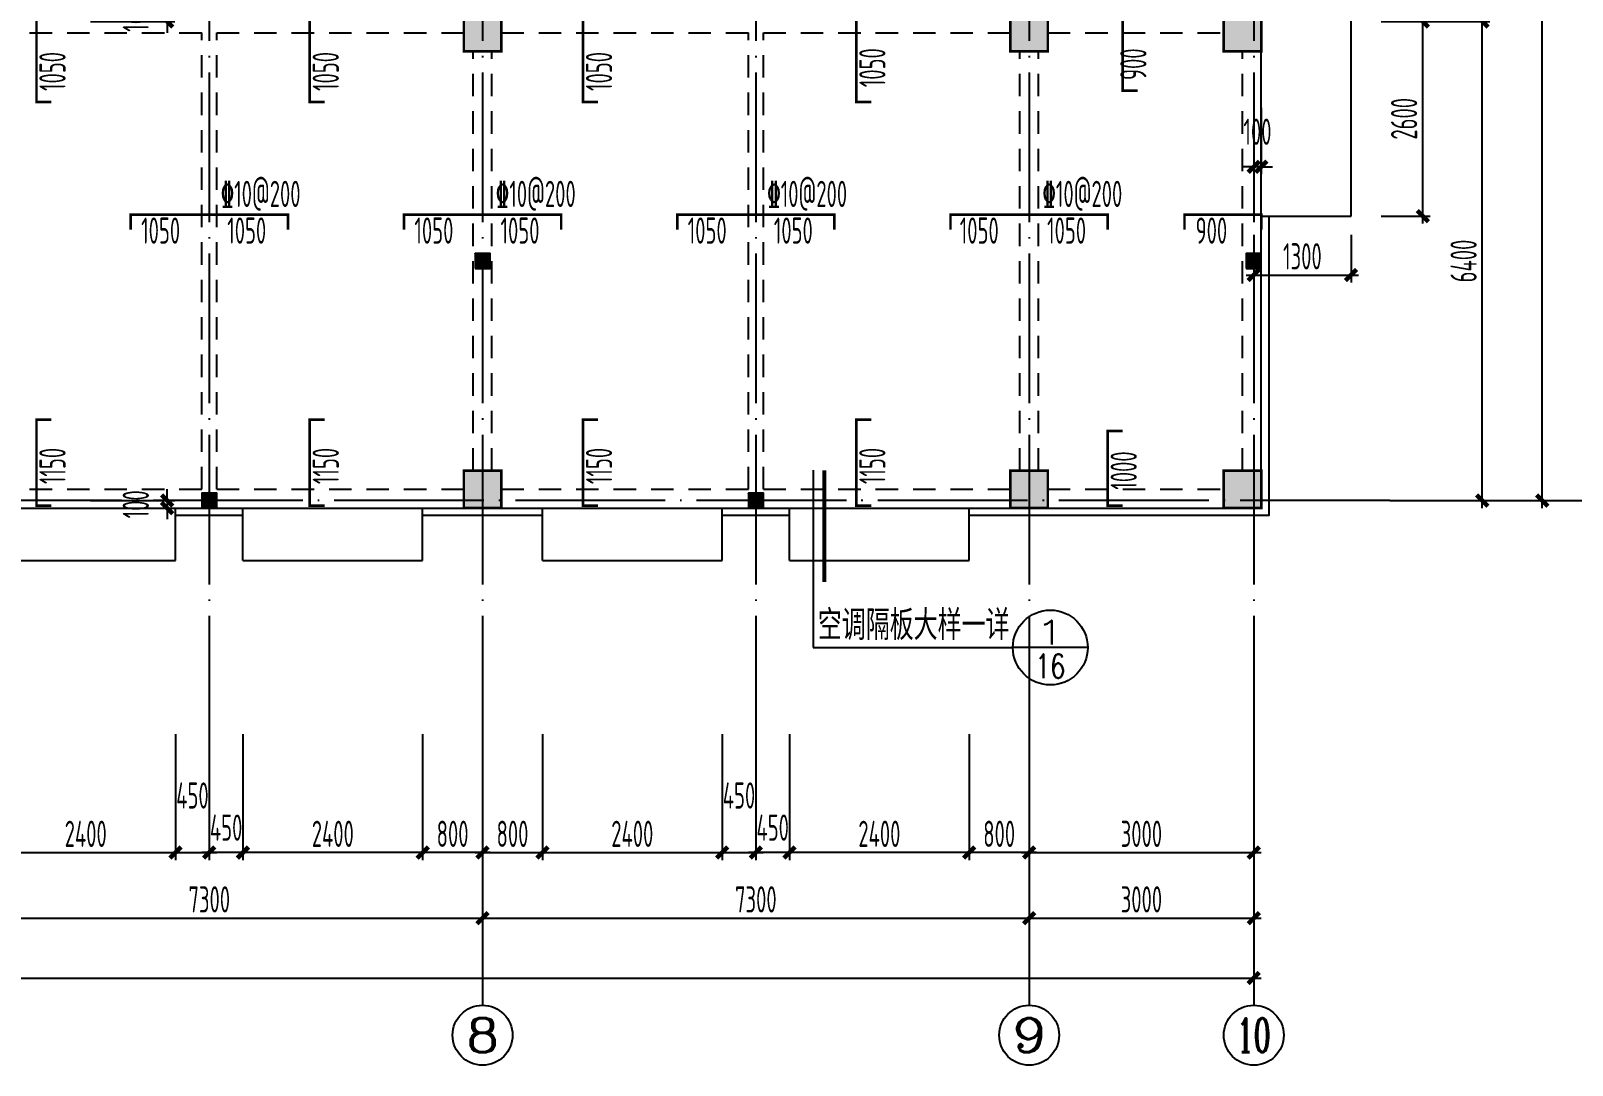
# Model space of a CAD drawing. Extents: x -472319 to -112444, y -516749 to -5704.
# Drawn here: x -259227 to -238641, y -70074 to -56256 of the extents above; entities that cross this region are included whole.
import ezdxf
from ezdxf.enums import TextEntityAlignment as Align

# ---------------------------------------------------------------- set-up
doc = ezdxf.new("R2010")
doc.units = 0
doc.header["$LTSCALE"] = 100
doc.header["$MEASUREMENT"] = 0
for name, pattern in [('3', [5, 3, -2]), ('CENTER', [2, 1.25, -0.25, 0.25, -0.25]), ('DOTE', [2.42, 2, -0.2, 0.02, -0.2])]:
    doc.linetypes.add(name, pattern=pattern)
for name, color, linetype in [('1301', 24, 'Continuous'), ('1305', 1, 'Continuous'), ('1306', 94, 'Continuous'), ('1307', 7, 'Continuous'), ('AXIS', 3, 'Continuous'), ('AXIS_TEXT', 7, 'Continuous'), ('COLUMN', 9, 'Continuous'), ('DIM_IDEN', 3, 'Continuous'), ('DOTE', 1, 'CENTER'), ('PUB_TEXT', 7, 'Continuous'), ('S_BEAM', 4, 'Continuous'), ('S_BEAMDASH', 134, '3'), ('S_CL', 2, 'Continuous'), ('坡道', 7, 'Continuous'), ('第三道尺寸线', 4, 'Continuous')]:
    doc.layers.add(name, color=color, linetype=linetype)
doc.styles.add('_HZTXT', font='txt.shx', dxfattribs={"width": 0.35, "bigfont": 'hztxt.shx'})
doc.styles.add('_TCH_AXIS', font='COMPLEX', dxfattribs={"bigfont": 'GBCBIG'})
doc.styles.add('COMPLEX', font='COMPLEX')
doc.styles.add('HZ', font='tssdeng.shx', dxfattribs={"width": 0.6, "height": 350, "bigfont": 'a.shx'})
doc.styles.get("Standard").update_dxf_attribs({"font": 'tssdeng.shx', "width": 0.6, "bigfont": 'a.shx'})
doc.dimstyles.new('DIMN', dxfattribs={"dimtxt": 350, "dimasz": 150, "dimexe": 100, "dimexo": 100, "dimgap": 75, "dimtad": 1, "dimdec": 0, "dimzin": 0, "dimdsep": 46, "dimtxsty": 'HZ', "dimblk": 'ARCHTICK', "dimcen": 0.09, "dimdle": 100, "dimclrd": 3, "dimclre": 3, "dimclrt": 7, "dimazin": 2, "dimtfac": 1, "dimtdec": 0, "dimtmove": 2, "dimatfit": 3, "dimldrblk": 'ARCHTICK', "dimfxl": 1, "dimtolj": 1, "dimtzin": 0, "dimarcsym": 0})

# ---------------------------------------------------------------- blocks, each defined once
blk = doc.blocks.new('_ArchTick')
at = {"color": 0, "linetype": 'ByBlock', "const_width": 0.4}
blk.add_lwpolyline([(-0.5, -0.5), (0.5, 0.5)], dxfattribs=at)
blk = doc.blocks.new('*D560')
at = {"layer": 'AXIS', "color": 3, "lineweight": -2, "transparency": 16777216}
for p, q in [((-240975, -56131), (-239741, -56131)), ((-239841, -62631), (-239841, -56031)), ((-240975, -62531), (-239741, -62531))]:
    blk.add_line(p, q, dxfattribs=at)
at = {"layer": 'Defpoints', "color": 0, "transparency": 16777216}
for p in [(-241075, -56131), (-239841, -56131), (-241075, -62531)]:
    blk.add_point(p, dxfattribs=at)
at = {"layer": 'AXIS', "color": 3, "lineweight": -2, "transparency": 16777216, "xscale": 150, "yscale": 150, "zscale": 150}
for p, rotation in [((-239841, -56131), 90), ((-239841, -62531), 270)]:
    blk.add_blockref('_ArchTick', p, dxfattribs=dict(at, rotation=rotation))
at = {"layer": 'AXIS', "color": 7, "transparency": 16777216, "insert": (-240091, -59331), "char_height": 350, "attachment_point": 5, "rotation": 90, "style": 'HZ'}
blk.add_mtext('\\A1;6400', dxfattribs=at)
blk = doc.blocks.new('*D563')
at = {"layer": 'AXIS', "color": 3, "lineweight": -2, "transparency": 16777216}
for p, q in [((-240975, -47731), (-238941, -47731)), ((-239041, -62631), (-239041, -47631)), ((-240975, -62531), (-238941, -62531))]:
    blk.add_line(p, q, dxfattribs=at)
at = {"layer": 'Defpoints', "color": 0, "transparency": 16777216}
for p in [(-241075, -47731), (-239041, -47731), (-241075, -62531)]:
    blk.add_point(p, dxfattribs=at)
at = {"layer": 'AXIS', "color": 3, "lineweight": -2, "transparency": 16777216, "xscale": 150, "yscale": 150, "zscale": 150}
for p, rotation in [((-239041, -47731), 90), ((-239041, -62531), 270)]:
    blk.add_blockref('_ArchTick', p, dxfattribs=dict(at, rotation=rotation))
at = {"layer": 'AXIS', "color": 7, "transparency": 16777216, "insert": (-239291, -55131), "char_height": 350, "attachment_point": 5, "rotation": 90, "style": 'HZ'}
blk.add_mtext('\\A1;14800', dxfattribs=at)
blk = doc.blocks.new('*D585')
at = {"layer": 'AXIS', "color": 3, "lineweight": -2, "transparency": 16777216}
for p, q in [((-260494, -66961), (-260494, -68209)), ((-253194, -66961), (-253194, -68209)), ((-260594, -68109), (-253094, -68109))]:
    blk.add_line(p, q, dxfattribs=at)
at = {"layer": 'Defpoints', "color": 0, "transparency": 16777216}
for p in [(-260494, -66861), (-253194, -66861), (-253194, -68109)]:
    blk.add_point(p, dxfattribs=at)
at = {"layer": 'AXIS', "color": 3, "lineweight": -2, "transparency": 16777216, "xscale": 150, "yscale": 150, "zscale": 150, "rotation": 180}
blk.add_blockref('_ArchTick', (-260494, -68109), dxfattribs=at)
at = {"layer": 'AXIS', "color": 3, "lineweight": -2, "transparency": 16777216, "xscale": 150, "yscale": 150, "zscale": 150}
blk.add_blockref('_ArchTick', (-253194, -68109), dxfattribs=at)
at = {"layer": 'AXIS', "color": 7, "transparency": 16777216, "insert": (-256844, -67859), "char_height": 350, "attachment_point": 5, "style": 'HZ'}
blk.add_mtext('\\A1;7300', dxfattribs=at)
blk = doc.blocks.new('*D586')
at = {"layer": 'AXIS', "color": 3, "lineweight": -2, "transparency": 16777216}
for p, q in [((-253194, -66961), (-253194, -68209)), ((-245894, -66961), (-245894, -68209)), ((-253294, -68109), (-245794, -68109))]:
    blk.add_line(p, q, dxfattribs=at)
at = {"layer": 'Defpoints', "color": 0, "transparency": 16777216}
for p in [(-253194, -66861), (-245894, -66861), (-245894, -68109)]:
    blk.add_point(p, dxfattribs=at)
at = {"layer": 'AXIS', "color": 3, "lineweight": -2, "transparency": 16777216, "xscale": 150, "yscale": 150, "zscale": 150, "rotation": 180}
blk.add_blockref('_ArchTick', (-253194, -68109), dxfattribs=at)
at = {"layer": 'AXIS', "color": 3, "lineweight": -2, "transparency": 16777216, "xscale": 150, "yscale": 150, "zscale": 150}
blk.add_blockref('_ArchTick', (-245894, -68109), dxfattribs=at)
at = {"layer": 'AXIS', "color": 7, "transparency": 16777216, "insert": (-249544, -67859), "char_height": 350, "attachment_point": 5, "style": 'HZ'}
blk.add_mtext('\\A1;7300', dxfattribs=at)
blk = doc.blocks.new('*D587')
at = {"layer": 'AXIS', "color": 3, "lineweight": -2, "transparency": 16777216}
for p, q in [((-245894, -66961), (-245894, -68209)), ((-242894, -66961), (-242894, -68209)), ((-245994, -68109), (-242794, -68109))]:
    blk.add_line(p, q, dxfattribs=at)
at = {"layer": 'Defpoints', "color": 0, "transparency": 16777216}
for p in [(-245894, -66861), (-242894, -66861), (-242894, -68109)]:
    blk.add_point(p, dxfattribs=at)
at = {"layer": 'AXIS', "color": 3, "lineweight": -2, "transparency": 16777216, "xscale": 150, "yscale": 150, "zscale": 150, "rotation": 180}
blk.add_blockref('_ArchTick', (-245894, -68109), dxfattribs=at)
at = {"layer": 'AXIS', "color": 3, "lineweight": -2, "transparency": 16777216, "xscale": 150, "yscale": 150, "zscale": 150}
blk.add_blockref('_ArchTick', (-242894, -68109), dxfattribs=at)
at = {"layer": 'AXIS', "color": 7, "transparency": 16777216, "insert": (-244394, -67859), "char_height": 350, "attachment_point": 5, "style": 'HZ'}
blk.add_mtext('\\A1;3000', dxfattribs=at)
blk = doc.blocks.new('*D588')
at = {"layer": 'AXIS', "color": 3, "lineweight": -2, "transparency": 16777216}
for p, q in [((-302694, -66961), (-302694, -69009)), ((-242894, -66961), (-242894, -69009)), ((-302794, -68909), (-242794, -68909))]:
    blk.add_line(p, q, dxfattribs=at)
at = {"layer": 'Defpoints', "color": 0, "transparency": 16777216}
for p in [(-302694, -66861), (-242894, -66861), (-242894, -68909)]:
    blk.add_point(p, dxfattribs=at)
at = {"layer": 'AXIS', "color": 3, "lineweight": -2, "transparency": 16777216, "xscale": 150, "yscale": 150, "zscale": 150, "rotation": 180}
blk.add_blockref('_ArchTick', (-302694, -68909), dxfattribs=at)
at = {"layer": 'AXIS', "color": 3, "lineweight": -2, "transparency": 16777216, "xscale": 150, "yscale": 150, "zscale": 150}
blk.add_blockref('_ArchTick', (-242894, -68909), dxfattribs=at)
at = {"layer": 'AXIS', "color": 7, "transparency": 16777216, "insert": (-272794, -68659), "char_height": 350, "attachment_point": 5, "style": 'HZ'}
blk.add_mtext('\\A1;59800', dxfattribs=at)
blk = doc.blocks.new('_AXISO')
blk.add_circle((0, 0), 0.5)
at = {"layer": 'AXIS_TEXT', "style": 'COMPLEX', "width": 1.041667}
blk.add_attdef('A', text='', height=0.56, dxfattribs=at).set_placement((-0.25, -0.28), (0.25, -0.28), align=Align.FIT)
blk = doc.blocks.new('*D622')
at = {"layer": '1301', "color": 3, "lineweight": -2, "transparency": 16777216}
for p, q in [((-258429, -62531), (-257306, -62531)), ((-257406, -62531), (-257406, -62381)), ((-257406, -62531), (-257406, -62631)), ((-258429, -62631), (-257306, -62631)), ((-257406, -62631), (-257406, -62781))]:
    blk.add_line(p, q, dxfattribs=at)
at = {"layer": 'Defpoints', "color": 0, "transparency": 16777216}
for p in [(-258529, -62531), (-258529, -62631), (-257406, -62631)]:
    blk.add_point(p, dxfattribs=at)
at = {"layer": '1301', "color": 3, "lineweight": -2, "transparency": 16777216, "xscale": 150, "yscale": 150, "zscale": 150}
for p, rotation in [((-257406, -62531), 270), ((-257406, -62631), 90)]:
    blk.add_blockref('_ArchTick', p, dxfattribs=dict(at, rotation=rotation))
at = {"layer": '1301', "color": 7, "transparency": 16777216, "insert": (-257825, -62581), "char_height": 350, "attachment_point": 5, "rotation": 90, "style": 'HZ'}
blk.add_mtext('\\A1;100', dxfattribs=at)
blk = doc.blocks.new('*D627')
at = {"layer": '1301', "color": 3, "lineweight": -2, "transparency": 16777216}
for p, q in [((-257406, -56031), (-257406, -55881)), ((-258429, -56031), (-257306, -56031)), ((-258429, -56131), (-257306, -56131)), ((-257406, -56031), (-257406, -56131)), ((-257406, -56131), (-257406, -56281))]:
    blk.add_line(p, q, dxfattribs=at)
at = {"layer": 'Defpoints', "color": 0, "transparency": 16777216}
for p in [(-258529, -56031), (-258529, -56131), (-257406, -56131)]:
    blk.add_point(p, dxfattribs=at)
at = {"layer": '1301', "color": 3, "lineweight": -2, "transparency": 16777216, "xscale": 150, "yscale": 150, "zscale": 150}
for p, rotation in [((-257406, -56031), 270), ((-257406, -56131), 90)]:
    blk.add_blockref('_ArchTick', p, dxfattribs=dict(at, rotation=rotation))
at = {"layer": '1301', "color": 7, "transparency": 16777216, "insert": (-257825, -56081), "char_height": 350, "attachment_point": 5, "rotation": 90, "style": 'HZ'}
blk.add_mtext('\\A1;100', dxfattribs=at)
blk = doc.blocks.new('*D630')
at = {"layer": '1301', "color": 3, "lineweight": -2, "transparency": 16777216}
for p, q in [((-242894, -57284), (-242894, -58172)), ((-242794, -57284), (-242794, -58172)), ((-242894, -58072), (-243044, -58072)), ((-242794, -58072), (-242894, -58072)), ((-242794, -58072), (-242644, -58072))]:
    blk.add_line(p, q, dxfattribs=at)
at = {"layer": 'Defpoints', "color": 0, "transparency": 16777216}
for p in [(-242894, -57184), (-242794, -57184), (-242894, -58072)]:
    blk.add_point(p, dxfattribs=at)
at = {"layer": '1301', "color": 3, "lineweight": -2, "transparency": 16777216, "xscale": 150, "yscale": 150, "zscale": 150}
blk.add_blockref('_ArchTick', (-242894, -58072), dxfattribs=at)
at = {"layer": '1301', "color": 3, "lineweight": -2, "transparency": 16777216, "xscale": 150, "yscale": 150, "zscale": 150, "rotation": 180}
blk.add_blockref('_ArchTick', (-242794, -58072), dxfattribs=at)
at = {"layer": '1301', "color": 7, "transparency": 16777216, "insert": (-242844, -57604), "char_height": 350, "attachment_point": 5, "style": 'HZ'}
blk.add_mtext('\\A1;100', dxfattribs=at)
blk = doc.blocks.new('*D635')
at = {"layer": '1301', "color": 3, "lineweight": -2, "transparency": 16777216}
for p, q in [((-246694, -65651), (-246694, -67333)), ((-245894, -65651), (-245894, -67333)), ((-245794, -67233), (-246794, -67233))]:
    blk.add_line(p, q, dxfattribs=at)
at = {"layer": 'Defpoints', "color": 0, "transparency": 16777216}
for p in [(-246694, -65551), (-245894, -65551), (-246694, -67233)]:
    blk.add_point(p, dxfattribs=at)
at = {"layer": '1301', "color": 3, "lineweight": -2, "transparency": 16777216, "xscale": 150, "yscale": 150, "zscale": 150, "rotation": 180}
blk.add_blockref('_ArchTick', (-246694, -67233), dxfattribs=at)
at = {"layer": '1301', "color": 3, "lineweight": -2, "transparency": 16777216, "xscale": 150, "yscale": 150, "zscale": 150}
blk.add_blockref('_ArchTick', (-245894, -67233), dxfattribs=at)
at = {"layer": '1301', "color": 7, "transparency": 16777216, "insert": (-246294, -66983), "char_height": 350, "attachment_point": 5, "style": 'HZ'}
blk.add_mtext('\\A1;800', dxfattribs=at)
blk = doc.blocks.new('*D637')
at = {"layer": '1301', "color": 3, "lineweight": -2, "transparency": 16777216}
for p, q in [((-242894, -65651), (-242894, -67333)), ((-245894, -65751), (-245894, -67333)), ((-245994, -67233), (-242794, -67233))]:
    blk.add_line(p, q, dxfattribs=at)
at = {"layer": 'Defpoints', "color": 0, "transparency": 16777216}
for p in [(-245894, -65651), (-242894, -65551), (-242894, -67233)]:
    blk.add_point(p, dxfattribs=at)
at = {"layer": '1301', "color": 3, "lineweight": -2, "transparency": 16777216, "xscale": 150, "yscale": 150, "zscale": 150, "rotation": 180}
blk.add_blockref('_ArchTick', (-245894, -67233), dxfattribs=at)
at = {"layer": '1301', "color": 3, "lineweight": -2, "transparency": 16777216, "xscale": 150, "yscale": 150, "zscale": 150}
blk.add_blockref('_ArchTick', (-242894, -67233), dxfattribs=at)
at = {"layer": '1301', "color": 7, "transparency": 16777216, "insert": (-244394, -66983), "char_height": 350, "attachment_point": 5, "style": 'HZ'}
blk.add_mtext('\\A1;3000', dxfattribs=at)
blk = doc.blocks.new('*D647')
at = {"layer": 'Defpoints', "color": 0, "transparency": 16777216}
for p in [(-242894, -58883), (-241594, -58883), (-241594, -59518)]:
    blk.add_point(p, dxfattribs=at)
at = {"layer": '第三道尺寸线', "color": 3, "lineweight": -2, "transparency": 16777216}
for p, q in [((-242894, -58983), (-242894, -59618)), ((-241594, -58983), (-241594, -59618)), ((-242994, -59518), (-241494, -59518))]:
    blk.add_line(p, q, dxfattribs=at)
at = {"layer": '第三道尺寸线', "color": 3, "lineweight": -2, "transparency": 16777216, "xscale": 150, "yscale": 150, "zscale": 150, "rotation": 180}
blk.add_blockref('_ArchTick', (-242894, -59518), dxfattribs=at)
at = {"layer": '第三道尺寸线', "color": 3, "lineweight": -2, "transparency": 16777216, "xscale": 150, "yscale": 150, "zscale": 150}
blk.add_blockref('_ArchTick', (-241594, -59518), dxfattribs=at)
at = {"layer": '第三道尺寸线', "color": 7, "transparency": 16777216, "insert": (-242244, -59268), "char_height": 350, "attachment_point": 5, "style": 'HZ'}
blk.add_mtext('\\A1;1300', dxfattribs=at)
blk = doc.blocks.new('*D648')
at = {"layer": 'Defpoints', "color": 0, "transparency": 16777216}
for p in [(-241293, -56131), (-240636, -56131), (-241293, -58731)]:
    blk.add_point(p, dxfattribs=at)
at = {"layer": '第三道尺寸线', "color": 3, "lineweight": -2, "transparency": 16777216}
for p, q in [((-241193, -56131), (-240536, -56131)), ((-240636, -58831), (-240636, -56031)), ((-241193, -58731), (-240536, -58731))]:
    blk.add_line(p, q, dxfattribs=at)
at = {"layer": '第三道尺寸线', "color": 3, "lineweight": -2, "transparency": 16777216, "xscale": 150, "yscale": 150, "zscale": 150}
for p, rotation in [((-240636, -56131), 90), ((-240636, -58731), 270)]:
    blk.add_blockref('_ArchTick', p, dxfattribs=dict(at, rotation=rotation))
at = {"layer": '第三道尺寸线', "color": 7, "transparency": 16777216, "insert": (-240886, -57431), "char_height": 350, "attachment_point": 5, "rotation": 90, "style": 'HZ'}
blk.add_mtext('\\A1;2600', dxfattribs=at)
blk = doc.blocks.new('*D695')
at = {"layer": '1301', "color": 3, "lineweight": -2, "transparency": 16777216}
for p, q in [((-249094, -65651), (-249094, -67333)), ((-246694, -65651), (-246694, -67333)), ((-246594, -67233), (-249194, -67233))]:
    blk.add_line(p, q, dxfattribs=at)
at = {"layer": 'Defpoints', "color": 0, "transparency": 16777216}
for p in [(-249094, -65551), (-246694, -65551), (-249094, -67233)]:
    blk.add_point(p, dxfattribs=at)
at = {"layer": '1301', "color": 3, "lineweight": -2, "transparency": 16777216, "xscale": 150, "yscale": 150, "zscale": 150, "rotation": 180}
blk.add_blockref('_ArchTick', (-249094, -67233), dxfattribs=at)
at = {"layer": '1301', "color": 3, "lineweight": -2, "transparency": 16777216, "xscale": 150, "yscale": 150, "zscale": 150}
blk.add_blockref('_ArchTick', (-246694, -67233), dxfattribs=at)
at = {"layer": '1301', "color": 7, "transparency": 16777216, "insert": (-247894, -66983), "char_height": 350, "attachment_point": 5, "style": 'HZ'}
blk.add_mtext('\\A1;2400', dxfattribs=at)
blk = doc.blocks.new('*D696')
at = {"layer": '1301', "color": 3, "lineweight": -2, "transparency": 16777216}
for p, q in [((-249544, -65651), (-249544, -67333)), ((-249094, -65651), (-249094, -67333)), ((-248994, -67233), (-249644, -67233))]:
    blk.add_line(p, q, dxfattribs=at)
at = {"layer": 'Defpoints', "color": 0, "transparency": 16777216}
for p in [(-249544, -65551), (-249094, -65551), (-249544, -67233)]:
    blk.add_point(p, dxfattribs=at)
at = {"layer": '1301', "color": 3, "lineweight": -2, "transparency": 16777216, "xscale": 150, "yscale": 150, "zscale": 150, "rotation": 180}
blk.add_blockref('_ArchTick', (-249544, -67233), dxfattribs=at)
at = {"layer": '1301', "color": 3, "lineweight": -2, "transparency": 16777216, "xscale": 150, "yscale": 150, "zscale": 150}
blk.add_blockref('_ArchTick', (-249094, -67233), dxfattribs=at)
at = {"layer": '1301', "color": 7, "transparency": 16777216, "insert": (-249319, -66900), "char_height": 350, "attachment_point": 5, "style": 'HZ'}
blk.add_mtext('\\A1;450', dxfattribs=at)
blk = doc.blocks.new('*D697')
at = {"layer": '1301', "color": 3, "lineweight": -2, "transparency": 16777216}
for p, q in [((-253194, -65651), (-253194, -67333)), ((-252394, -65651), (-252394, -67333)), ((-253294, -67233), (-252294, -67233))]:
    blk.add_line(p, q, dxfattribs=at)
at = {"layer": 'Defpoints', "color": 0, "transparency": 16777216}
for p in [(-253194, -65551), (-252394, -65551), (-252394, -67233)]:
    blk.add_point(p, dxfattribs=at)
at = {"layer": '1301', "color": 3, "lineweight": -2, "transparency": 16777216, "xscale": 150, "yscale": 150, "zscale": 150, "rotation": 180}
blk.add_blockref('_ArchTick', (-253194, -67233), dxfattribs=at)
at = {"layer": '1301', "color": 3, "lineweight": -2, "transparency": 16777216, "xscale": 150, "yscale": 150, "zscale": 150}
blk.add_blockref('_ArchTick', (-252394, -67233), dxfattribs=at)
at = {"layer": '1301', "color": 7, "transparency": 16777216, "insert": (-252794, -66983), "char_height": 350, "attachment_point": 5, "style": 'HZ'}
blk.add_mtext('\\A1;800', dxfattribs=at)
blk = doc.blocks.new('*D698')
at = {"layer": '1301', "color": 3, "lineweight": -2, "transparency": 16777216}
for p, q in [((-252394, -65651), (-252394, -67333)), ((-249994, -65651), (-249994, -67333)), ((-252494, -67233), (-249894, -67233))]:
    blk.add_line(p, q, dxfattribs=at)
at = {"layer": 'Defpoints', "color": 0, "transparency": 16777216}
for p in [(-252394, -65551), (-249994, -65551), (-249994, -67233)]:
    blk.add_point(p, dxfattribs=at)
at = {"layer": '1301', "color": 3, "lineweight": -2, "transparency": 16777216, "xscale": 150, "yscale": 150, "zscale": 150, "rotation": 180}
blk.add_blockref('_ArchTick', (-252394, -67233), dxfattribs=at)
at = {"layer": '1301', "color": 3, "lineweight": -2, "transparency": 16777216, "xscale": 150, "yscale": 150, "zscale": 150}
blk.add_blockref('_ArchTick', (-249994, -67233), dxfattribs=at)
at = {"layer": '1301', "color": 7, "transparency": 16777216, "insert": (-251194, -66983), "char_height": 350, "attachment_point": 5, "style": 'HZ'}
blk.add_mtext('\\A1;2400', dxfattribs=at)
blk = doc.blocks.new('*D699')
at = {"layer": '1301', "color": 3, "lineweight": -2, "transparency": 16777216}
for p, q in [((-249994, -65651), (-249994, -67333)), ((-249544, -65651), (-249544, -67333)), ((-250094, -67233), (-249444, -67233))]:
    blk.add_line(p, q, dxfattribs=at)
at = {"layer": 'Defpoints', "color": 0, "transparency": 16777216}
for p in [(-249994, -65551), (-249544, -65551), (-249544, -67233)]:
    blk.add_point(p, dxfattribs=at)
at = {"layer": '1301', "color": 3, "lineweight": -2, "transparency": 16777216, "xscale": 150, "yscale": 150, "zscale": 150, "rotation": 180}
blk.add_blockref('_ArchTick', (-249994, -67233), dxfattribs=at)
at = {"layer": '1301', "color": 3, "lineweight": -2, "transparency": 16777216, "xscale": 150, "yscale": 150, "zscale": 150}
blk.add_blockref('_ArchTick', (-249544, -67233), dxfattribs=at)
at = {"layer": '1301', "color": 7, "transparency": 16777216, "insert": (-249769, -66471), "char_height": 350, "attachment_point": 5, "style": 'HZ'}
blk.add_mtext('\\A1;450', dxfattribs=at)
blk = doc.blocks.new('*D700')
at = {"layer": '1301', "color": 3, "lineweight": -2, "transparency": 16777216}
for p, q in [((-253994, -65651), (-253994, -67333)), ((-253194, -65651), (-253194, -67333)), ((-253094, -67233), (-254094, -67233))]:
    blk.add_line(p, q, dxfattribs=at)
at = {"layer": 'Defpoints', "color": 0, "transparency": 16777216}
for p in [(-253994, -65551), (-253194, -65551), (-253994, -67233)]:
    blk.add_point(p, dxfattribs=at)
at = {"layer": '1301', "color": 3, "lineweight": -2, "transparency": 16777216, "xscale": 150, "yscale": 150, "zscale": 150, "rotation": 180}
blk.add_blockref('_ArchTick', (-253994, -67233), dxfattribs=at)
at = {"layer": '1301', "color": 3, "lineweight": -2, "transparency": 16777216, "xscale": 150, "yscale": 150, "zscale": 150}
blk.add_blockref('_ArchTick', (-253194, -67233), dxfattribs=at)
at = {"layer": '1301', "color": 7, "transparency": 16777216, "insert": (-253594, -66983), "char_height": 350, "attachment_point": 5, "style": 'HZ'}
blk.add_mtext('\\A1;800', dxfattribs=at)
blk = doc.blocks.new('*D701')
at = {"layer": '1301', "color": 3, "lineweight": -2, "transparency": 16777216}
for p, q in [((-256394, -65651), (-256394, -67333)), ((-253994, -65651), (-253994, -67333)), ((-253894, -67233), (-256494, -67233))]:
    blk.add_line(p, q, dxfattribs=at)
at = {"layer": 'Defpoints', "color": 0, "transparency": 16777216}
for p in [(-256394, -65551), (-253994, -65551), (-256394, -67233)]:
    blk.add_point(p, dxfattribs=at)
at = {"layer": '1301', "color": 3, "lineweight": -2, "transparency": 16777216, "xscale": 150, "yscale": 150, "zscale": 150, "rotation": 180}
blk.add_blockref('_ArchTick', (-256394, -67233), dxfattribs=at)
at = {"layer": '1301', "color": 3, "lineweight": -2, "transparency": 16777216, "xscale": 150, "yscale": 150, "zscale": 150}
blk.add_blockref('_ArchTick', (-253994, -67233), dxfattribs=at)
at = {"layer": '1301', "color": 7, "transparency": 16777216, "insert": (-255194, -66983), "char_height": 350, "attachment_point": 5, "style": 'HZ'}
blk.add_mtext('\\A1;2400', dxfattribs=at)
blk = doc.blocks.new('*D702')
at = {"layer": '1301', "color": 3, "lineweight": -2, "transparency": 16777216}
for p, q in [((-256844, -65651), (-256844, -67333)), ((-256394, -65651), (-256394, -67333)), ((-256294, -67233), (-256944, -67233))]:
    blk.add_line(p, q, dxfattribs=at)
at = {"layer": 'Defpoints', "color": 0, "transparency": 16777216}
for p in [(-256844, -65551), (-256394, -65551), (-256844, -67233)]:
    blk.add_point(p, dxfattribs=at)
at = {"layer": '1301', "color": 3, "lineweight": -2, "transparency": 16777216, "xscale": 150, "yscale": 150, "zscale": 150, "rotation": 180}
blk.add_blockref('_ArchTick', (-256844, -67233), dxfattribs=at)
at = {"layer": '1301', "color": 3, "lineweight": -2, "transparency": 16777216, "xscale": 150, "yscale": 150, "zscale": 150}
blk.add_blockref('_ArchTick', (-256394, -67233), dxfattribs=at)
at = {"layer": '1301', "color": 7, "transparency": 16777216, "insert": (-256619, -66900), "char_height": 350, "attachment_point": 5, "style": 'HZ'}
blk.add_mtext('\\A1;450', dxfattribs=at)
blk = doc.blocks.new('*D704')
at = {"layer": '1301', "color": 3, "lineweight": -2, "transparency": 16777216}
for p, q in [((-259694, -65651), (-259694, -67333)), ((-257294, -65651), (-257294, -67333)), ((-259794, -67233), (-257194, -67233))]:
    blk.add_line(p, q, dxfattribs=at)
at = {"layer": 'Defpoints', "color": 0, "transparency": 16777216}
for p in [(-259694, -65551), (-257294, -65551), (-257294, -67233)]:
    blk.add_point(p, dxfattribs=at)
at = {"layer": '1301', "color": 3, "lineweight": -2, "transparency": 16777216, "xscale": 150, "yscale": 150, "zscale": 150, "rotation": 180}
blk.add_blockref('_ArchTick', (-259694, -67233), dxfattribs=at)
at = {"layer": '1301', "color": 3, "lineweight": -2, "transparency": 16777216, "xscale": 150, "yscale": 150, "zscale": 150}
blk.add_blockref('_ArchTick', (-257294, -67233), dxfattribs=at)
at = {"layer": '1301', "color": 7, "transparency": 16777216, "insert": (-258494, -66983), "char_height": 350, "attachment_point": 5, "style": 'HZ'}
blk.add_mtext('\\A1;2400', dxfattribs=at)
blk = doc.blocks.new('*D705')
at = {"layer": '1301', "color": 3, "lineweight": -2, "transparency": 16777216}
for p, q in [((-257294, -65651), (-257294, -67333)), ((-256844, -65651), (-256844, -67333)), ((-257394, -67233), (-256744, -67233))]:
    blk.add_line(p, q, dxfattribs=at)
at = {"layer": 'Defpoints', "color": 0, "transparency": 16777216}
for p in [(-257294, -65551), (-256844, -65551), (-256844, -67233)]:
    blk.add_point(p, dxfattribs=at)
at = {"layer": '1301', "color": 3, "lineweight": -2, "transparency": 16777216, "xscale": 150, "yscale": 150, "zscale": 150, "rotation": 180}
blk.add_blockref('_ArchTick', (-257294, -67233), dxfattribs=at)
at = {"layer": '1301', "color": 3, "lineweight": -2, "transparency": 16777216, "xscale": 150, "yscale": 150, "zscale": 150}
blk.add_blockref('_ArchTick', (-256844, -67233), dxfattribs=at)
at = {"layer": '1301', "color": 7, "transparency": 16777216, "insert": (-257069, -66471), "char_height": 350, "attachment_point": 5, "style": 'HZ'}
blk.add_mtext('\\A1;450', dxfattribs=at)

msp = doc.modelspace()

# ---------------------------------------------------------------- hatches: boundary and pattern name
at = {"layer": 'COLUMN'}
h = msp.add_hatch(dxfattribs=at)
h.set_pattern_fill('ANSI31', color=0)
h.set_pattern_definition([(45, (-304331.32863, 126307.1076), (-0.08838834765, 0.08838834765), [])])
h.paths.add_polyline_path([(-253293.829, -59430.892), (-253093.829, -59430.892), (-253093.829, -59230.892), (-253293.829, -59230.892)])
h = msp.add_hatch(dxfattribs=at)
h.set_pattern_fill('ANSI31', color=0)
h.set_pattern_definition([(45, (-294031.32863, 126307.1076), (-0.08838834765, 0.08838834765), [])])
h.paths.add_polyline_path([(-242993.829, -59430.892), (-242793.829, -59430.892), (-242793.829, -59230.892), (-242993.829, -59230.892)])
h = msp.add_hatch(dxfattribs=at)
h.set_pattern_fill('ANSI31', color=0)
h.set_pattern_definition([(45, (-307981.32668, 123107.10858), (-0.08838834765, 0.08838834765), [])])
h.paths.add_polyline_path([(-256943.827, -62630.891), (-256743.827, -62630.891), (-256743.827, -62430.891), (-256943.827, -62430.891)])
h = msp.add_hatch(dxfattribs=at)
h.set_pattern_fill('ANSI31', color=0)
h.set_pattern_definition([(45, (-300681.32668, 123107.10858), (-0.08838834765, 0.08838834765), [])])
h.paths.add_polyline_path([(-249643.827, -62630.891), (-249443.827, -62630.891), (-249443.827, -62430.891), (-249643.827, -62430.891)])
at = {"layer": 'S_CL'}
h = msp.add_hatch(dxfattribs=at)
h.set_pattern_fill('ANSI31', color=256)
h.set_pattern_definition([(45, (110874.16938, 392414.60853), (-0.088388347648, 0.088388347648), [])])
h.paths.add_polyline_path([(-242793.829, -48130.89), (-242793.829, -47630.89), (-243293.829, -47630.89), (-243293.829, -48130.89)])
h.paths.add_polyline_path([(-242793.829, -54230.891), (-242793.829, -53730.891), (-243293.829, -53730.891), (-243293.829, -54230.891)])
h.paths.add_polyline_path([(-242793.829, -56530.891), (-242793.829, -56030.891), (-243293.829, -56030.891), (-243293.829, -56530.891)])
h.paths.add_polyline_path([(-242793.829, -62630.891), (-242793.829, -62130.891), (-243293.829, -62130.891), (-243293.829, -62630.891)])
h.paths.add_polyline_path([(-245643.829, -48130.89), (-245643.829, -47630.89), (-246143.829, -47630.89), (-246143.829, -48130.89)])
h.paths.add_polyline_path([(-245643.829, -54230.891), (-245643.829, -53730.891), (-246143.829, -53730.891), (-246143.829, -54230.891)])
h.paths.add_polyline_path([(-245643.829, -56530.891), (-245643.829, -56030.891), (-246143.829, -56030.891), (-246143.829, -56530.891)])
h.paths.add_polyline_path([(-245643.829, -62630.891), (-245643.829, -62130.891), (-246143.829, -62130.891), (-246143.829, -62630.891)])
h.paths.add_polyline_path([(-252943.829, -48130.89), (-252943.829, -47630.89), (-253443.829, -47630.89), (-253443.829, -48130.89)])
h.paths.add_polyline_path([(-252943.829, -54230.891), (-252943.829, -53730.891), (-253443.829, -53730.891), (-253443.829, -54230.891)])
h.paths.add_polyline_path([(-252943.829, -56530.891), (-252943.829, -56030.891), (-253443.829, -56030.891), (-253443.829, -56530.891)])
h.paths.add_polyline_path([(-252943.829, -62630.891), (-252943.829, -62130.891), (-253443.829, -62130.891), (-253443.829, -62630.891)])
h.paths.add_polyline_path([(-260243.829, -48130.89), (-260243.829, -47630.89), (-260743.829, -47630.89), (-260743.829, -48130.89)])
h.paths.add_polyline_path([(-260243.829, -54230.891), (-260243.829, -53730.891), (-260743.829, -53730.891), (-260743.829, -54230.891)])
h.paths.add_polyline_path([(-260243.829, -56530.891), (-260243.829, -56030.891), (-260743.829, -56030.891), (-260743.829, -56530.891)])
h.paths.add_polyline_path([(-260243.829, -62630.891), (-260243.829, -62130.891), (-260743.829, -62130.891), (-260743.829, -62630.891)])
h.paths.add_polyline_path([(-267543.829, -48130.89), (-267543.829, -47630.89), (-268043.829, -47630.89), (-268043.829, -48130.89)])
h.paths.add_polyline_path([(-267543.829, -54230.891), (-267543.829, -53730.891), (-268043.829, -53730.891), (-268043.829, -54230.891)])
h.paths.add_polyline_path([(-267543.829, -56530.891), (-267543.829, -56030.891), (-268043.829, -56030.891), (-268043.829, -56530.891)])
h.paths.add_polyline_path([(-267543.829, -62630.891), (-267543.829, -62030.891), (-268043.829, -62030.891), (-268043.829, -62630.891)])
h.paths.add_polyline_path([(-270543.829, -48130.89), (-270543.829, -47630.89), (-271043.829, -47630.89), (-271043.829, -48130.89)])
h.paths.add_polyline_path([(-270543.829, -54230.891), (-270543.829, -53730.891), (-271043.829, -53730.891), (-271043.829, -54230.891)])
h.paths.add_polyline_path([(-277543.831, -48230.89), (-277543.831, -47630.89), (-278043.831, -47630.89), (-278043.831, -48230.89)])
h.paths.add_polyline_path([(-277543.831, -54230.891), (-277543.831, -53730.891), (-278043.831, -53730.891), (-278043.831, -54230.891)])
h.paths.add_polyline_path([(-277543.831, -56530.891), (-277543.831, -56030.891), (-278043.831, -56030.891), (-278043.831, -56530.891)])
h.paths.add_polyline_path([(-277543.831, -62630.891), (-277543.831, -62030.891), (-278043.831, -62030.891), (-278043.831, -62630.891)])
h.paths.add_polyline_path([(-284843.831, -48130.89), (-284843.831, -47630.89), (-285343.831, -47630.89), (-285343.831, -48130.89)])
h.paths.add_polyline_path([(-284843.831, -54230.891), (-284843.831, -53730.891), (-285343.831, -53730.891), (-285343.831, -54230.891)])
h.paths.add_polyline_path([(-284843.831, -56530.891), (-284843.831, -56030.891), (-285343.831, -56030.891), (-285343.831, -56530.891)])
h.paths.add_polyline_path([(-284843.831, -62630.891), (-284843.831, -62130.891), (-285343.831, -62130.891), (-285343.831, -62630.891)])
h.paths.add_polyline_path([(-292143.831, -48130.89), (-292143.831, -47630.89), (-292643.831, -47630.89), (-292643.831, -48130.89)])
h.paths.add_polyline_path([(-292143.831, -54230.891), (-292143.831, -53730.891), (-292643.831, -53730.891), (-292643.831, -54230.891)])
h.paths.add_polyline_path([(-292143.831, -56530.891), (-292143.831, -56030.891), (-292643.831, -56030.891), (-292643.831, -56530.891)])
h.paths.add_polyline_path([(-292143.831, -62630.891), (-292143.831, -62130.891), (-292643.831, -62130.891), (-292643.831, -62630.891)])
h.paths.add_polyline_path([(-299443.831, -48130.89), (-299443.831, -47630.89), (-299943.831, -47630.89), (-299943.831, -48130.89)])
h.paths.add_polyline_path([(-299443.831, -54230.891), (-299443.831, -53730.891), (-299943.831, -53730.891), (-299943.831, -54230.891)])
h.paths.add_polyline_path([(-299443.831, -56530.891), (-299443.831, -56030.891), (-299943.831, -56030.891), (-299943.831, -56530.891)])
h.paths.add_polyline_path([(-299443.831, -62630.891), (-299443.831, -62130.891), (-299943.831, -62130.891), (-299943.831, -62630.891)])
h.paths.add_polyline_path([(-302293.831, -48130.89), (-302293.831, -47630.89), (-302793.831, -47630.89), (-302793.831, -48130.89)])
h.paths.add_polyline_path([(-302293.831, -54230.891), (-302293.831, -53730.891), (-302793.831, -53730.891), (-302793.831, -54230.891)])
h.paths.add_polyline_path([(-302293.831, -56530.891), (-302293.831, -56030.891), (-302793.831, -56030.891), (-302793.831, -56530.891)])
h.paths.add_polyline_path([(-302293.831, -62630.891), (-302293.831, -62130.891), (-302793.831, -62130.891), (-302793.831, -62630.891)])

# ---------------------------------------------------------------- linework, layer by layer
for p, q in [((-241593.829, -58730.891), (-241593.829, -53630.891)), ((-242793.829, -58730.891), (-241593.829, -58730.891)), ((-256393.829, -63330.89), (-256393.829, -62630.89)), ((-252393.829, -63330.89), (-252393.829, -62630.89)), ((-249093.829, -63330.89), (-249093.829, -62630.89)), ((-259693.829, -63330.89), (-257293.829, -63330.89)), ((-256393.829, -63330.89), (-253993.829, -63330.89)), ((-252393.829, -63330.89), (-249993.829, -63330.89)), ((-249093.829, -63330.89), (-246693.829, -63330.89))]:
    msp.add_line(p, q)
for points in [[(-242693.829, -58730.89), (-242693.829, -62730.89), (-246693.829, -62730.89)], [(-256393.829, -62730.89), (-257293.829, -62730.89)], [(-252393.829, -62730.89), (-253993.829, -62730.89)], [(-249093.829, -62730.89), (-249993.829, -62730.89)]]:
    msp.add_lwpolyline(points)
at = {"layer": '1305', "const_width": 35}
for points in [[(-244444.829, -57055.891), (-244644.829, -57055.891), (-244644.829, -52120.89), (-244444.829, -52120.89)], [(-258951.333, -57205.891), (-259151.333, -57205.891), (-259151.333, -53055.891), (-258951.333, -53055.891)], [(-255301.333, -57205.891), (-255501.333, -57205.891), (-255501.333, -53055.891), (-255301.333, -53055.891)], [(-251651.333, -57205.891), (-251851.333, -57205.891), (-251851.333, -53055.891), (-251651.333, -53055.891)], [(-248001.333, -57205.891), (-248201.333, -57205.891), (-248201.333, -53055.891), (-248001.333, -53055.891)], [(-257893.833, -58910.892), (-257893.833, -58710.892), (-255793.833, -58710.892), (-255793.833, -58910.892)], [(-254243.829, -58910.892), (-254243.829, -58710.892), (-252143.829, -58710.892), (-252143.829, -58910.893)], [(-250593.829, -58910.892), (-250593.829, -58710.892), (-248493.829, -58710.892), (-248493.829, -58910.893)], [(-246943.829, -58910.892), (-246943.829, -58710.892), (-244843.829, -58710.893), (-244843.829, -58910.893)], [(-243818.829, -58910.892), (-243818.829, -58710.892), (-242793.829, -58710.893), (-242793.829, -58910.893)], [(-258951.329, -62600.892), (-259151.329, -62600.892), (-259151.329, -61450.892), (-258951.329, -61450.892)], [(-255301.333, -62600.892), (-255501.333, -62600.892), (-255501.333, -61450.892), (-255301.333, -61450.892)], [(-251651.333, -62600.892), (-251851.333, -62600.892), (-251851.333, -61450.892), (-251651.333, -61450.892)], [(-248001.333, -62600.892), (-248201.333, -62600.892), (-248201.333, -61450.892), (-248001.333, -61450.892)], [(-244643.829, -62600.891), (-244843.829, -62600.891), (-244843.829, -61600.891), (-244643.829, -61600.891)]]:
    msp.add_lwpolyline(points, dxfattribs=at)
at = {"layer": 'AXIS'}
for p, q in [((-241075.018, -62530.89), (-238341.018, -62530.89)), ((-253193.829, -66861.282), (-253193.829, -69273.578)), ((-245893.829, -66861.282), (-245893.829, -69273.578)), ((-242893.829, -66861.282), (-242893.829, -69273.578))]:
    msp.add_line(p, q, dxfattribs=at)
at = {"layer": 'COLUMN', "color": 0}
for points in [[(-253293.829, -59430.892), (-253093.829, -59430.892), (-253093.829, -59230.892), (-253293.829, -59230.892)], [(-242993.829, -59430.892), (-242793.829, -59430.892), (-242793.829, -59230.892), (-242993.829, -59230.892)], [(-256943.827, -62630.891), (-256743.827, -62630.891), (-256743.827, -62430.891), (-256943.827, -62430.891)], [(-249643.827, -62630.891), (-249443.827, -62630.891), (-249443.827, -62430.891), (-249643.827, -62430.891)]]:
    msp.add_lwpolyline(points, close=True, dxfattribs=at)
at = {"layer": 'DIM_IDEN'}
for p, q in [((-248779.322, -62125.345), (-248779.322, -64494.237)), ((-248779.322, -64494.237), (-246111.543, -64494.237)), ((-245111.543, -64494.237), (-246111.543, -64494.237))]:
    msp.add_line(p, q, dxfattribs=at)
at = {"layer": 'DIM_IDEN', "const_width": 50}
msp.add_lwpolyline([(-248629.322, -62125.345), (-248629.322, -63619.19)], dxfattribs=at)
at = {"layer": 'DIM_IDEN'}
msp.add_circle((-245611.543, -64494.237), 500, dxfattribs=at)
at = {"layer": 'DOTE', "linetype": 'DOTE', "ltscale": 10}
for p, q in [((-256843.829, -44711.242), (-256843.829, -66861.282)), ((-253193.829, -44711.242), (-253193.829, -66861.282)), ((-249543.829, -44711.242), (-249543.829, -66861.282)), ((-245893.829, -44711.242), (-245893.829, -66861.282)), ((-242893.829, -44711.242), (-242893.829, -66861.282)), ((-241075.018, -62530.89), (-304367.647, -62530.89))]:
    msp.add_line(p, q, dxfattribs=at)
at = {"layer": 'S_BEAM'}
for p, q in [((-242793.829, -62130.891), (-242793.829, -56530.891)), ((-260243.829, -62630.891), (-256843.829, -62630.891)), ((-256843.829, -62630.891), (-253443.829, -62630.891)), ((-252943.829, -62630.891), (-249543.829, -62630.891)), ((-249543.829, -62630.891), (-246143.829, -62630.891)), ((-245643.829, -62630.891), (-243293.829, -62630.891))]:
    msp.add_line(p, q, dxfattribs=at)
at = {"layer": 'S_BEAMDASH'}
for p, q in [((-260243.829, -56280.891), (-256943.829, -56280.891)), ((-256943.829, -62380.891), (-256943.829, -56280.891)), ((-256743.829, -62380.891), (-256743.829, -56280.891)), ((-256743.829, -56280.891), (-253443.829, -56280.891)), ((-252943.829, -56280.891), (-249643.829, -56280.891)), ((-249643.829, -62380.891), (-249643.829, -56280.891)), ((-249443.829, -62380.891), (-249443.829, -56280.891)), ((-249443.829, -56280.891), (-246143.829, -56280.891)), ((-245643.829, -56280.891), (-243293.829, -56280.891)), ((-253318.829, -62130.891), (-253318.829, -56530.891)), ((-253068.829, -62130.891), (-253068.829, -56530.891)), ((-246018.829, -62130.891), (-246018.829, -56530.891)), ((-245768.829, -62130.891), (-245768.829, -56530.891)), ((-243043.829, -62130.891), (-243043.829, -56530.891)), ((-260243.829, -62380.891), (-256943.829, -62380.891)), ((-256743.829, -62380.891), (-253443.829, -62380.891)), ((-252943.829, -62380.891), (-249643.829, -62380.891)), ((-249443.829, -62380.891), (-246143.829, -62380.891)), ((-245643.829, -62380.891), (-243293.829, -62380.891))]:
    msp.add_line(p, q, dxfattribs=at)
at = {"layer": 'S_CL', "const_width": 35}
for points in [[(-252943.829, -56530.891), (-252943.829, -56030.891), (-253443.829, -56030.891), (-253443.829, -56530.891)], [(-245643.829, -56530.891), (-245643.829, -56030.891), (-246143.829, -56030.891), (-246143.829, -56530.891)], [(-242793.829, -56530.891), (-242793.829, -56030.891), (-243293.829, -56030.891), (-243293.829, -56530.891)], [(-252943.829, -62630.891), (-252943.829, -62130.891), (-253443.829, -62130.891), (-253443.829, -62630.891)], [(-245643.829, -62630.891), (-245643.829, -62130.891), (-246143.829, -62130.891), (-246143.829, -62630.891)], [(-242793.829, -62630.891), (-242793.829, -62130.891), (-243293.829, -62130.891), (-243293.829, -62630.891)]]:
    msp.add_lwpolyline(points, close=True, dxfattribs=at)
at = {"layer": '坡道'}
for p, q in [((-257293.829, -63330.89), (-257293.829, -62630.89)), ((-253993.829, -63330.89), (-253993.829, -62630.89)), ((-249993.829, -63330.89), (-249993.829, -62630.89)), ((-246693.829, -63330.89), (-246693.829, -62630.89))]:
    msp.add_line(p, q, dxfattribs=at)

# ---------------------------------------------------------------- block references
at = {"layer": 'AXIS'}
ref = msp.add_blockref('_AXISO', (-253193.829, -69673.578), dxfattribs=dict(at, xscale=800, yscale=800, zscale=800))
ref.add_attrib('A', '8', dxfattribs={"layer": 'AXIS_TEXT', "height": 452.548, "style": '_TCH_AXIS', "width": 1.5}).set_placement((-253420.103, -69899.852), (-252967.554, -69899.852), align=Align.FIT)
ref = msp.add_blockref('_AXISO', (-245893.829, -69673.578), dxfattribs=dict(at, xscale=800, yscale=800, zscale=800))
ref.add_attrib('A', '9', dxfattribs={"layer": 'AXIS_TEXT', "height": 452.548, "style": '_TCH_AXIS', "width": 1.5}).set_placement((-246120.103, -69899.852), (-245667.554, -69899.852), align=Align.FIT)
ref = msp.add_blockref('_AXISO', (-242893.829, -69673.578), dxfattribs=dict(at, xscale=800, yscale=800, zscale=800))
ref.add_attrib('A', '10', dxfattribs={"layer": 'AXIS_TEXT', "height": 452.5483, "style": '_TCH_AXIS', "width": 0.724138}).set_placement((-243120.103, -69899.852), (-242667.554, -69899.852), align=Align.FIT)

# ---------------------------------------------------------------- texts
at = {"layer": '1306', "width": 0.6}
for s, p in [('1050', (-258762.934, -57059.391)), ('1050', (-255112.934, -57059.391)), ('1050', (-251462.934, -57059.391)), ('1050', (-247812.934, -57008.891)), ('900', (-244326.43, -56912.891)), ('1150', (-258762.93, -62310.892)), ('1150', (-255112.934, -62310.892)), ('1150', (-251462.934, -62310.892)), ('1150', (-247812.934, -62310.892)), ('1000', (-244455.43, -62385.891))]:
    msp.add_text(s, height=350, rotation=90, dxfattribs=at).set_placement(p)
for s, p in [('1050', (-257753.829, -59099.293)), ('1050', (-256603.833, -59099.292)), ('1050', (-254103.829, -59099.293)), ('1050', (-252953.829, -59099.292)), ('1050', (-250453.829, -59099.293)), ('1050', (-249303.829, -59099.292)), ('1050', (-246820.329, -59099.292)), ('1050', (-245653.829, -59099.292)), ('900', (-243670.329, -59099.292))]:
    msp.add_text(s, height=350, dxfattribs=at).set_placement(p)
at = {"layer": '1307', "color": 4, "width": 0.6}
for p in [(-256691.333, -58609.293), (-253016.329, -58609.293), (-249391.329, -58609.293), (-245716.329, -58609.293)]:
    msp.add_text('%%13210@200', height=350, dxfattribs=at).set_placement(p)
at = {"layer": 'PUB_TEXT', "style": '_HZTXT', "width": 0.8}
msp.add_text('空调隔板大样一详', height=400, dxfattribs=at).set_placement((-248716.11, -64394.237))
at = {"layer": 'PUB_TEXT', "style": '_HZTXT'}
for s, height, width, p, p2 in [('1', 321.994, 5.25, (-245812.789, -64453.988), (-245410.297, -64453.988)), ('16', 321.9938, 0.905172, (-245812.789, -64904.638), (-245410.297, -64904.638))]:
    msp.add_text(s, height=height, dxfattribs=dict(at, width=width)).set_placement(p, p2, align=Align.FIT)

# ---------------------------------------------------------------- dimensions: what is measured, and where the dimension line sits
at = {"layer": '1301', "color": 7}
for base, p1, p2, angle, picture, middle in [((-257405.5, -56130.888), (-258528.5, -56030.889), (-258528.5, -56130.888), 90, '*D627', (-257824.5, -56080.889)), ((-257405.5, -62630.889), (-258528.5, -62530.89), (-258528.5, -62630.889), 90, '*D622', (-257824.5, -62580.89)), ((-256843.829, -67232.781), (-257293.829, -65550.539), (-256843.829, -65550.539), 180, '*D705', (-257068.829, -66471)), ((-249543.829, -67232.781), (-249993.829, -65550.539), (-249543.829, -65550.539), 180, '*D699', (-249768.829, -66471))]:
    dim = msp.add_linear_dim(base=base, p1=p1, p2=p2, angle=angle, dimstyle='DIMN', override={"dimfxl": 100}, dxfattribs=at)
    dim.commit()
    dim.dimension.update_dxf_attribs({"geometry": picture, "text_midpoint": middle, "dimtype": 160})
for base, p1, p2, picture, middle in [((-242893.829, -58072), (-242793.829, -57184.5), (-242893.829, -57184.5), '*D630', (-242843.829, -57604.5)), ((-256843.829, -67232.781), (-256393.829, -65550.539), (-256843.829, -65550.539), '*D702', (-256618.829, -66899.5)), ((-249543.829, -67232.781), (-249093.829, -65550.539), (-249543.829, -65550.539), '*D696', (-249318.829, -66899.5))]:
    dim = msp.add_linear_dim(base=base, p1=p1, p2=p2, dimstyle='DIMN', override={"dimfxl": 100}, dxfattribs=at)
    dim.commit()
    dim.dimension.update_dxf_attribs({"geometry": picture, "text_midpoint": middle, "dimtype": 160})
for base, p1, p2, picture, middle in [((-257293.829, -67232.781), (-259693.829, -65550.539), (-257293.829, -65550.539), '*D704', (-258493.829, -66982.781)), ((-252393.829, -67232.781), (-253193.829, -65550.539), (-252393.829, -65550.539), '*D697', (-252793.829, -66982.781)), ((-249993.829, -67232.781), (-252393.829, -65550.539), (-249993.829, -65550.539), '*D698', (-251193.829, -66982.781))]:
    dim = msp.add_linear_dim(base=base, p1=p1, p2=p2, angle=180, dimstyle='DIMN', override={"dimfxl": 100}, dxfattribs=at)
    dim.commit()
    dim.dimension.update_dxf_attribs({"geometry": picture, "text_midpoint": middle})
for base, p1, p2, picture, middle in [((-256393.829, -67232.781), (-253993.829, -65550.539), (-256393.829, -65550.539), '*D701', (-255193.829, -66982.781)), ((-253993.829, -67232.781), (-253193.829, -65550.539), (-253993.829, -65550.539), '*D700', (-253593.829, -66982.781)), ((-249093.829, -67232.781), (-246693.829, -65550.539), (-249093.829, -65550.539), '*D695', (-247893.829, -66982.781)), ((-246693.829, -67232.781), (-245893.829, -65550.539), (-246693.829, -65550.539), '*D635', (-246293.829, -66982.781)), ((-242893.829, -67232.781), (-245893.829, -65650.539), (-242893.829, -65550.539), '*D637', (-244393.829, -66982.781))]:
    dim = msp.add_linear_dim(base=base, p1=p1, p2=p2, dimstyle='DIMN', override={"dimfxl": 100}, dxfattribs=at)
    dim.commit()
    dim.dimension.update_dxf_attribs({"geometry": picture, "text_midpoint": middle})
at = {"layer": 'AXIS'}
for p1, p2, distance, picture, middle in [((-241075.018, -62530.89), (-241075.018, -47730.89), -2034, '*D563', (-239291.018, -55130.89)), ((-241075.018, -62530.89), (-241075.018, -56130.89), -1234, '*D560', (-240091.018, -59330.89)), ((-302693.829, -66861.282), (-242893.829, -66861.282), -2048, '*D588', (-272793.829, -68659.282)), ((-260493.829, -66861.282), (-253193.829, -66861.282), -1248, '*D585', (-256843.829, -67859.282)), ((-253193.829, -66861.282), (-245893.829, -66861.282), -1248, '*D586', (-249543.829, -67859.282)), ((-245893.829, -66861.282), (-242893.829, -66861.282), -1248, '*D587', (-244393.829, -67859.282))]:
    dim = msp.add_aligned_dim(p1=p1, p2=p2, distance=distance, dimstyle='DIMN', dxfattribs=at)
    dim.commit()
    dim.dimension.update_dxf_attribs({"geometry": picture, "text_midpoint": middle})
at = {"layer": '第三道尺寸线'}
for p1, p2, distance, picture, middle in [((-241293.236, -58730.891), (-241293.236, -56130.891), -657.236, '*D648', (-240886, -57430.891)), ((-242893.829, -58882.891), (-241593.829, -58882.891), -635.353, '*D647', (-242243.829, -59268.244))]:
    dim = msp.add_aligned_dim(p1=p1, p2=p2, distance=distance, dimstyle='DIMN', dxfattribs=at)
    dim.commit()
    dim.dimension.update_dxf_attribs({"geometry": picture, "text_midpoint": middle})

doc.saveas('drawing.dxf')
